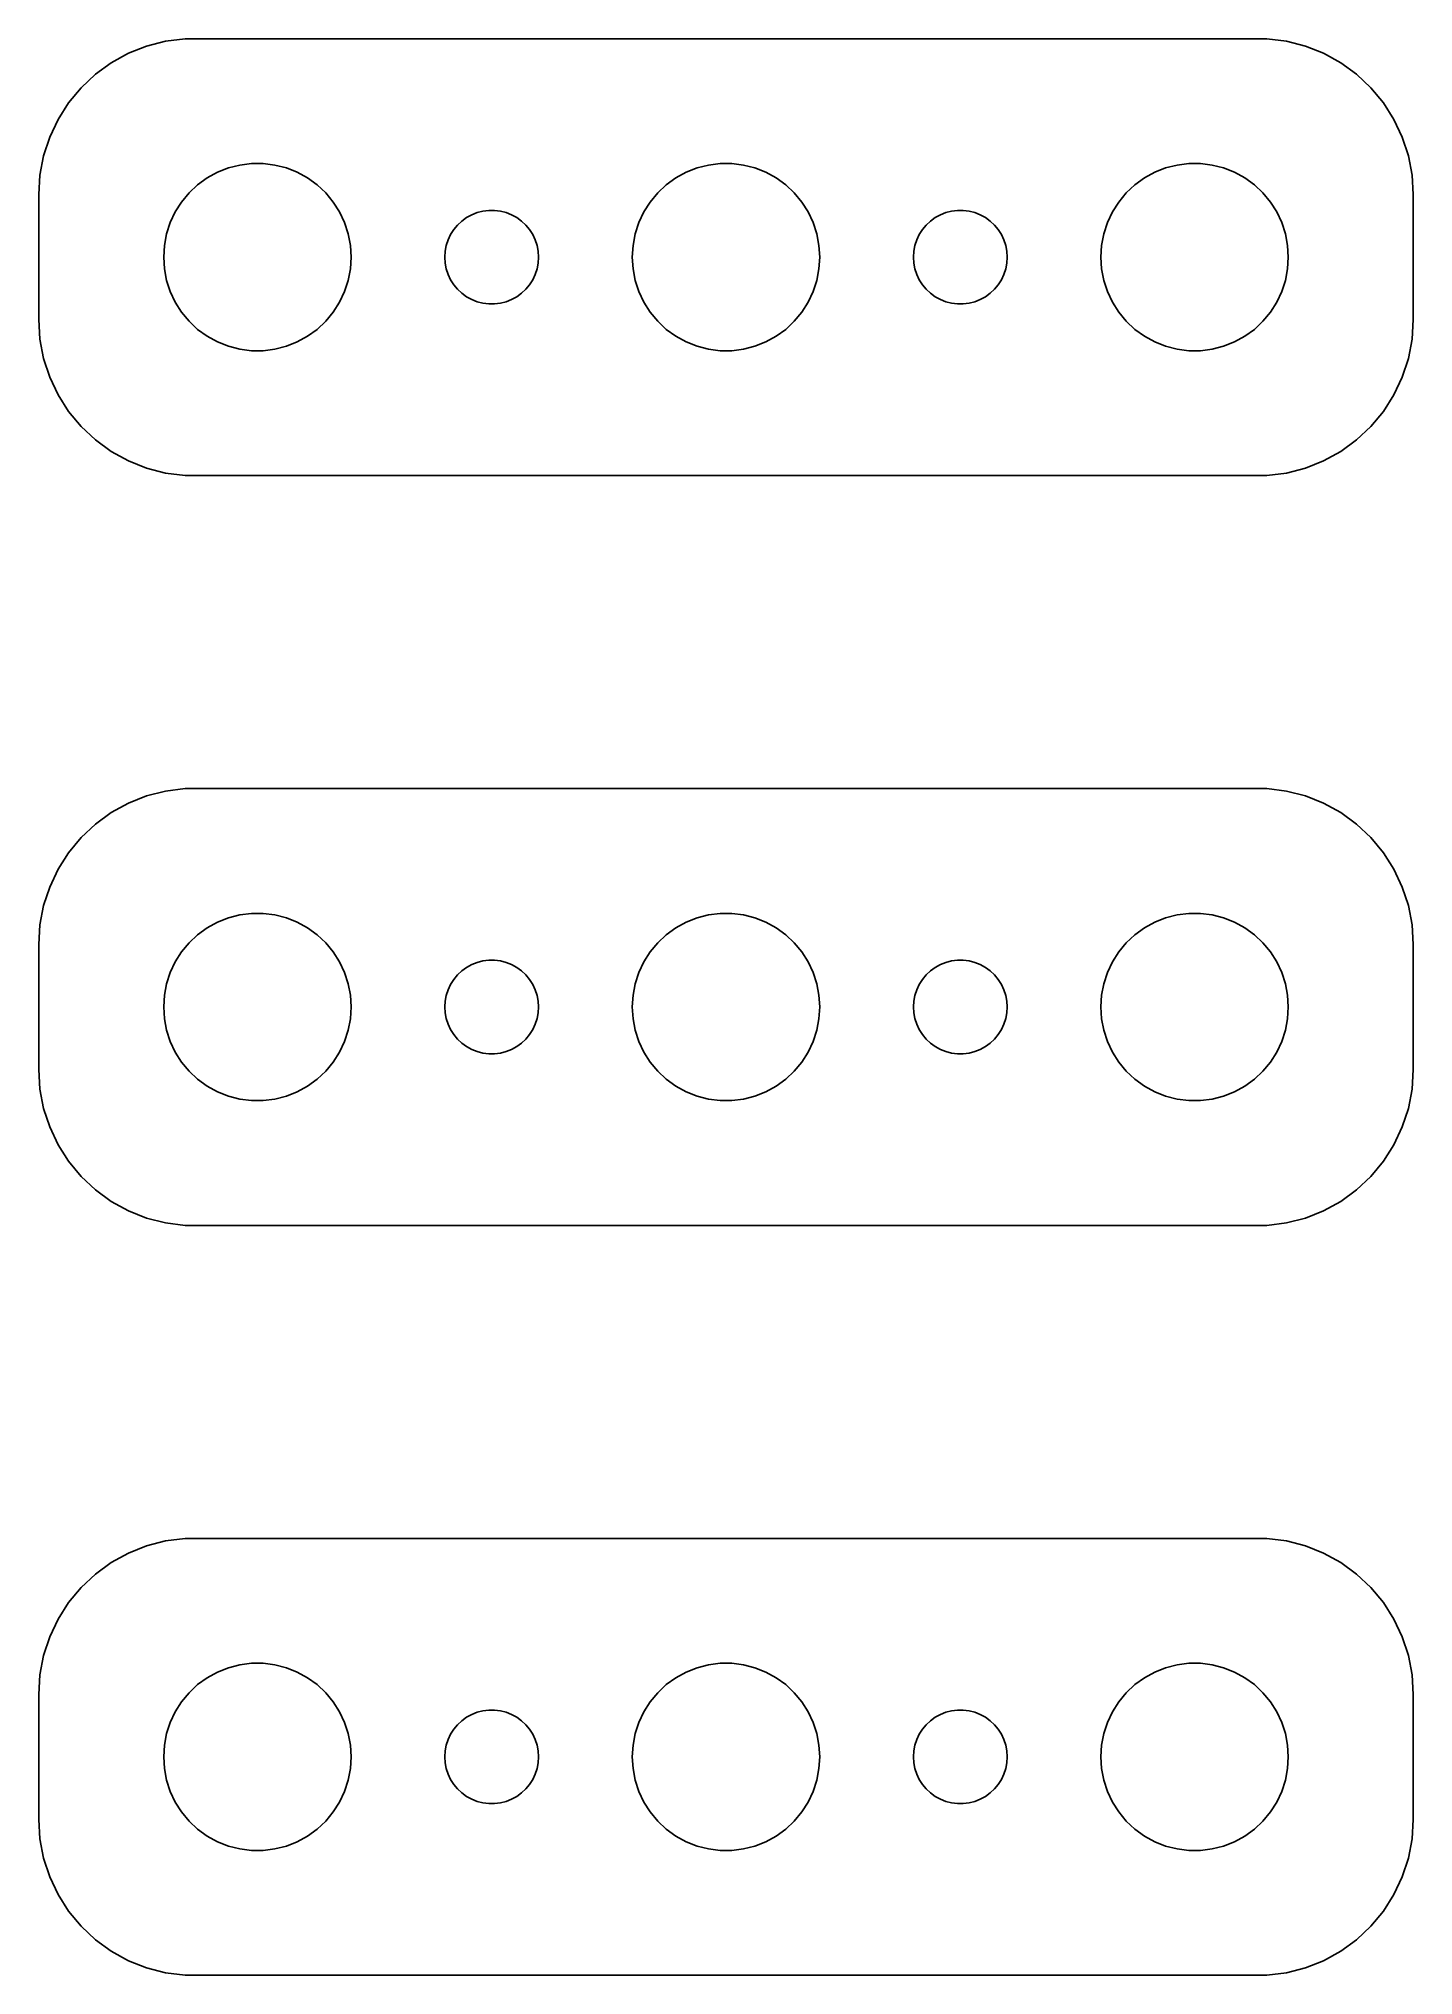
# Model space of a CAD drawing. Header units: metres. Extents: x -22 to 22, y 41 to 103.
import ezdxf

# ---------------------------------------------------------------- set-up
doc = ezdxf.new("R2010")
doc.units = ezdxf.units.M

msp = doc.modelspace()

# ---------------------------------------------------------------- linework, layer by layer
for p, q in [((-17.9369, 102.911), (-18.5451, 102.755)), ((-17.3139, 102.99), (-17.9369, 102.911)), ((17.3139, 102.99), (-17.3139, 102.99)), ((17.9369, 102.911), (17.3139, 102.99)), ((18.5451, 102.755), (17.9369, 102.911)), ((-19.1289, 102.524), (-19.6791, 102.222)), ((-18.5451, 102.755), (-19.1289, 102.524)), ((19.1289, 102.524), (18.5451, 102.755)), ((19.6791, 102.222), (19.1289, 102.524)), ((-20.1871, 101.853), (-20.6448, 101.423)), ((-19.6791, 102.222), (-20.1871, 101.853)), ((20.1871, 101.853), (19.6791, 102.222)), ((20.6448, 101.423), (20.1871, 101.853)), ((-20.6448, 101.423), (-21.0451, 100.939)), ((21.0451, 100.939), (20.6448, 101.423)), ((-21.3815, 100.409), (-21.6489, 99.8406)), ((-21.0451, 100.939), (-21.3815, 100.409)), ((21.3815, 100.409), (21.0451, 100.939)), ((21.6489, 99.8406), (21.3815, 100.409)), ((-21.6489, 99.8406), (-21.8429, 99.2434)), ((21.8429, 99.2434), (21.6489, 99.8406)), ((-21.8429, 99.2434), (-21.9606, 98.6267)), ((21.9606, 98.6267), (21.8429, 99.2434)), ((-21.9606, 98.6267), (-22, 98)), ((-16.6075, 98.533), (-16.2773, 98.7145)), ((-16.2773, 98.7145), (-15.927, 98.8532)), ((-15.927, 98.8532), (-15.5621, 98.9469)), ((-15.5621, 98.9469), (-15.1884, 98.9941)), ((-15.1884, 98.9941), (-14.8116, 98.9941)), ((-14.8116, 98.9941), (-14.4379, 98.9469)), ((-14.4379, 98.9469), (-14.0729, 98.8532)), ((-14.0729, 98.8532), (-13.7227, 98.7145)), ((-13.7227, 98.7145), (-13.3925, 98.533)), ((-1.60747, 98.533), (-1.27733, 98.7145)), ((-1.27733, 98.7145), (-0.92705, 98.8532)), ((-0.92705, 98.8532), (-0.56213, 98.9469)), ((-0.56213, 98.9469), (-0.18837, 98.9941)), ((-0.18837, 98.9941), (0.18837, 98.9941)), ((0.18837, 98.9941), (0.56213, 98.9469)), ((0.56213, 98.9469), (0.92705, 98.8532)), ((0.92705, 98.8532), (1.27733, 98.7145)), ((1.27733, 98.7145), (1.60747, 98.533)), ((13.3925, 98.533), (13.7227, 98.7145)), ((13.7227, 98.7145), (14.0729, 98.8532)), ((14.0729, 98.8532), (14.4379, 98.9469)), ((14.4379, 98.9469), (14.8116, 98.9941)), ((14.8116, 98.9941), (15.1884, 98.9941)), ((15.1884, 98.9941), (15.5621, 98.9469)), ((15.5621, 98.9469), (15.927, 98.8532)), ((15.927, 98.8532), (16.2773, 98.7145)), ((16.2773, 98.7145), (16.6075, 98.533)), ((22, 98), (21.9606, 98.6267)), ((-22, 98), (-22, 94)), ((-17.427, 97.7634), (-17.1869, 98.0536)), ((-17.1869, 98.0536), (-16.9123, 98.3115)), ((-16.9123, 98.3115), (-16.6075, 98.533)), ((-13.3925, 98.533), (-13.0877, 98.3115)), ((-13.0877, 98.3115), (-12.8131, 98.0536)), ((-12.8131, 98.0536), (-12.5729, 97.7634)), ((-2.42705, 97.7634), (-2.1869, 98.0536)), ((-2.1869, 98.0536), (-1.91226, 98.3115)), ((-1.91226, 98.3115), (-1.60747, 98.533)), ((1.60747, 98.533), (1.91226, 98.3115)), ((1.91226, 98.3115), (2.1869, 98.0536)), ((2.1869, 98.0536), (2.42705, 97.7634)), ((12.5729, 97.7634), (12.8131, 98.0536)), ((12.8131, 98.0536), (13.0877, 98.3115)), ((13.0877, 98.3115), (13.3925, 98.533)), ((16.6075, 98.533), (16.9123, 98.3115)), ((16.9123, 98.3115), (17.1869, 98.0536)), ((17.1869, 98.0536), (17.427, 97.7634)), ((22, 94), (22, 98)), ((-17.7893, 97.1044), (-17.6289, 97.4453)), ((-17.6289, 97.4453), (-17.427, 97.7634)), ((-12.5729, 97.7634), (-12.3711, 97.4453)), ((-12.3711, 97.4453), (-12.2107, 97.1044)), ((-8.30373, 97.2665), (-8.13866, 97.3572)), ((-8.13866, 97.3572), (-7.96352, 97.4266)), ((-7.96352, 97.4266), (-7.78107, 97.4734)), ((-7.78107, 97.4734), (-7.59418, 97.497)), ((-7.59418, 97.497), (-7.40581, 97.497)), ((-7.40581, 97.497), (-7.21892, 97.4734)), ((-7.21892, 97.4734), (-7.03647, 97.4266)), ((-7.03647, 97.4266), (-6.86133, 97.3572)), ((-6.86133, 97.3572), (-6.69626, 97.2665)), ((-2.78932, 97.1044), (-2.62891, 97.4453)), ((-2.62891, 97.4453), (-2.42705, 97.7634)), ((2.42705, 97.7634), (2.62891, 97.4453)), ((2.62891, 97.4453), (2.78932, 97.1044)), ((6.69626, 97.2665), (6.86133, 97.3572)), ((6.86133, 97.3572), (7.03647, 97.4266)), ((7.03647, 97.4266), (7.21892, 97.4734)), ((7.21892, 97.4734), (7.40581, 97.497)), ((7.40581, 97.497), (7.59418, 97.497)), ((7.59418, 97.497), (7.78107, 97.4734)), ((7.78107, 97.4734), (7.96352, 97.4266)), ((7.96352, 97.4266), (8.13866, 97.3572)), ((8.13866, 97.3572), (8.30373, 97.2665)), ((12.2107, 97.1044), (12.3711, 97.4453)), ((12.3711, 97.4453), (12.5729, 97.7634)), ((17.427, 97.7634), (17.6289, 97.4453)), ((17.6289, 97.4453), (17.7893, 97.1044)), ((-17.9763, 96.376), (-17.9057, 96.7461)), ((-17.9057, 96.7461), (-17.7893, 97.1044)), ((-12.2107, 97.1044), (-12.0942, 96.7461)), ((-12.0942, 96.7461), (-12.0237, 96.376)), ((-8.89465, 96.5522), (-8.81445, 96.7226)), ((-8.81445, 96.7226), (-8.71352, 96.8817)), ((-8.71352, 96.8817), (-8.59344, 97.0268)), ((-8.59344, 97.0268), (-8.45613, 97.1558)), ((-8.45613, 97.1558), (-8.30373, 97.2665)), ((-6.69626, 97.2665), (-6.54385, 97.1558)), ((-6.54385, 97.1558), (-6.40654, 97.0268)), ((-6.40654, 97.0268), (-6.28647, 96.8817)), ((-6.28647, 96.8817), (-6.18553, 96.7226)), ((-6.18553, 96.7226), (-6.10533, 96.5522)), ((-2.97633, 96.376), (-2.90575, 96.7461)), ((-2.90575, 96.7461), (-2.78932, 97.1044)), ((2.78932, 97.1044), (2.90575, 96.7461)), ((2.90575, 96.7461), (2.97633, 96.376)), ((6.10533, 96.5522), (6.18553, 96.7226)), ((6.18553, 96.7226), (6.28647, 96.8817)), ((6.28647, 96.8817), (6.40654, 97.0268)), ((6.40654, 97.0268), (6.54385, 97.1558)), ((6.54385, 97.1558), (6.69626, 97.2665)), ((8.30373, 97.2665), (8.45613, 97.1558)), ((8.45613, 97.1558), (8.59344, 97.0268)), ((8.59344, 97.0268), (8.71352, 96.8817)), ((8.71352, 96.8817), (8.81445, 96.7226)), ((8.81445, 96.7226), (8.89465, 96.5522)), ((12.0237, 96.376), (12.0942, 96.7461)), ((12.0942, 96.7461), (12.2107, 97.1044)), ((17.7893, 97.1044), (17.9057, 96.7461)), ((17.9057, 96.7461), (17.9763, 96.376)), ((-18, 96), (-17.9763, 96.376)), ((-12.0237, 96.376), (-12, 96)), ((-9, 96), (-8.98816, 96.188)), ((-8.98816, 96.188), (-8.95287, 96.373)), ((-8.95287, 96.373), (-8.89465, 96.5522)), ((-6.10533, 96.5522), (-6.04712, 96.373)), ((-6.04712, 96.373), (-6.01183, 96.188)), ((-6.01183, 96.188), (-6, 96)), ((-3, 96), (-2.97633, 96.376)), ((2.97633, 96.376), (3, 96)), ((6, 96), (6.01183, 96.188)), ((6.01183, 96.188), (6.04712, 96.373)), ((6.04712, 96.373), (6.10533, 96.5522)), ((8.89465, 96.5522), (8.95287, 96.373)), ((8.95287, 96.373), (8.98816, 96.188)), ((8.98816, 96.188), (9, 96)), ((12, 96), (12.0237, 96.376)), ((17.9763, 96.376), (18, 96)), ((-17.9763, 95.624), (-18, 96)), ((-17.9057, 95.2539), (-17.9763, 95.624)), ((-12.0237, 95.624), (-12.0942, 95.2539)), ((-12, 96), (-12.0237, 95.624)), ((-8.98816, 95.812), (-9, 96)), ((-8.95287, 95.627), (-8.98816, 95.812)), ((-8.89465, 95.4478), (-8.95287, 95.627)), ((-6.04712, 95.627), (-6.10533, 95.4478)), ((-6.01183, 95.812), (-6.04712, 95.627)), ((-6, 96), (-6.01183, 95.812)), ((-2.97633, 95.624), (-3, 96)), ((-2.90575, 95.2539), (-2.97633, 95.624)), ((2.97633, 95.624), (2.90575, 95.2539)), ((3, 96), (2.97633, 95.624)), ((6.01183, 95.812), (6, 96)), ((6.04712, 95.627), (6.01183, 95.812)), ((6.10533, 95.4478), (6.04712, 95.627)), ((8.95287, 95.627), (8.89465, 95.4478)), ((8.98816, 95.812), (8.95287, 95.627)), ((9, 96), (8.98816, 95.812)), ((12.0237, 95.624), (12, 96)), ((12.0942, 95.2539), (12.0237, 95.624)), ((17.9763, 95.624), (17.9057, 95.2539)), ((18, 96), (17.9763, 95.624)), ((-17.7893, 94.8956), (-17.9057, 95.2539)), ((-17.6289, 94.5547), (-17.7893, 94.8956)), ((-12.2107, 94.8956), (-12.3711, 94.5547)), ((-12.0942, 95.2539), (-12.2107, 94.8956)), ((-8.81445, 95.2774), (-8.89465, 95.4478)), ((-8.71352, 95.1183), (-8.81445, 95.2774)), ((-8.59344, 94.9732), (-8.71352, 95.1183)), ((-8.45613, 94.8442), (-8.59344, 94.9732)), ((-8.30373, 94.7335), (-8.45613, 94.8442)), ((-6.54385, 94.8442), (-6.69626, 94.7335)), ((-6.40654, 94.9732), (-6.54385, 94.8442)), ((-6.28647, 95.1183), (-6.40654, 94.9732)), ((-6.18553, 95.2774), (-6.28647, 95.1183)), ((-6.10533, 95.4478), (-6.18553, 95.2774)), ((-2.78932, 94.8956), (-2.90575, 95.2539)), ((-2.62891, 94.5547), (-2.78932, 94.8956)), ((2.78932, 94.8956), (2.62891, 94.5547)), ((2.90575, 95.2539), (2.78932, 94.8956)), ((6.18553, 95.2774), (6.10533, 95.4478)), ((6.28647, 95.1183), (6.18553, 95.2774)), ((6.40654, 94.9732), (6.28647, 95.1183)), ((6.54385, 94.8442), (6.40654, 94.9732)), ((6.69626, 94.7335), (6.54385, 94.8442)), ((8.45613, 94.8442), (8.30373, 94.7335)), ((8.59344, 94.9732), (8.45613, 94.8442)), ((8.71352, 95.1183), (8.59344, 94.9732)), ((8.81445, 95.2774), (8.71352, 95.1183)), ((8.89465, 95.4478), (8.81445, 95.2774)), ((12.2107, 94.8956), (12.0942, 95.2539)), ((12.3711, 94.5547), (12.2107, 94.8956)), ((17.7893, 94.8956), (17.6289, 94.5547)), ((17.9057, 95.2539), (17.7893, 94.8956)), ((-17.427, 94.2366), (-17.6289, 94.5547)), ((-17.1869, 93.9464), (-17.427, 94.2366)), ((-12.5729, 94.2366), (-12.8131, 93.9464)), ((-12.3711, 94.5547), (-12.5729, 94.2366)), ((-8.13866, 94.6428), (-8.30373, 94.7335)), ((-7.96352, 94.5734), (-8.13866, 94.6428)), ((-7.78107, 94.5266), (-7.96352, 94.5734)), ((-7.59418, 94.503), (-7.78107, 94.5266)), ((-7.40581, 94.503), (-7.59418, 94.503)), ((-7.21892, 94.5266), (-7.40581, 94.503)), ((-7.03647, 94.5734), (-7.21892, 94.5266)), ((-6.86133, 94.6428), (-7.03647, 94.5734)), ((-6.69626, 94.7335), (-6.86133, 94.6428)), ((-2.42705, 94.2366), (-2.62891, 94.5547)), ((-2.1869, 93.9464), (-2.42705, 94.2366)), ((2.42705, 94.2366), (2.1869, 93.9464)), ((2.62891, 94.5547), (2.42705, 94.2366)), ((6.86133, 94.6428), (6.69626, 94.7335)), ((7.03647, 94.5734), (6.86133, 94.6428)), ((7.21892, 94.5266), (7.03647, 94.5734)), ((7.40581, 94.503), (7.21892, 94.5266)), ((7.59418, 94.503), (7.40581, 94.503)), ((7.78107, 94.5266), (7.59418, 94.503)), ((7.96352, 94.5734), (7.78107, 94.5266)), ((8.13866, 94.6428), (7.96352, 94.5734)), ((8.30373, 94.7335), (8.13866, 94.6428)), ((12.5729, 94.2366), (12.3711, 94.5547)), ((12.8131, 93.9464), (12.5729, 94.2366)), ((17.427, 94.2366), (17.1869, 93.9464)), ((17.6289, 94.5547), (17.427, 94.2366)), ((-22, 94), (-21.9606, 93.3733)), ((-16.9123, 93.6885), (-17.1869, 93.9464)), ((-16.6075, 93.467), (-16.9123, 93.6885)), ((-13.0877, 93.6885), (-13.3925, 93.467)), ((-12.8131, 93.9464), (-13.0877, 93.6885)), ((-1.91226, 93.6885), (-2.1869, 93.9464)), ((-1.60747, 93.467), (-1.91226, 93.6885)), ((1.91226, 93.6885), (1.60747, 93.467)), ((2.1869, 93.9464), (1.91226, 93.6885)), ((13.0877, 93.6885), (12.8131, 93.9464)), ((13.3925, 93.467), (13.0877, 93.6885)), ((16.9123, 93.6885), (16.6075, 93.467)), ((17.1869, 93.9464), (16.9123, 93.6885)), ((21.9606, 93.3733), (22, 94)), ((-21.9606, 93.3733), (-21.8429, 92.7566)), ((-16.2773, 93.2855), (-16.6075, 93.467)), ((-15.927, 93.1468), (-16.2773, 93.2855)), ((-15.5621, 93.0531), (-15.927, 93.1468)), ((-15.1884, 93.0059), (-15.5621, 93.0531)), ((-14.8116, 93.0059), (-15.1884, 93.0059)), ((-14.4379, 93.0531), (-14.8116, 93.0059)), ((-14.0729, 93.1468), (-14.4379, 93.0531)), ((-13.7227, 93.2855), (-14.0729, 93.1468)), ((-13.3925, 93.467), (-13.7227, 93.2855)), ((-1.27733, 93.2855), (-1.60747, 93.467)), ((-0.92705, 93.1468), (-1.27733, 93.2855)), ((-0.56213, 93.0531), (-0.92705, 93.1468)), ((-0.18837, 93.0059), (-0.56213, 93.0531)), ((0.18837, 93.0059), (-0.18837, 93.0059)), ((0.56213, 93.0531), (0.18837, 93.0059)), ((0.92705, 93.1468), (0.56213, 93.0531)), ((1.27733, 93.2855), (0.92705, 93.1468)), ((1.60747, 93.467), (1.27733, 93.2855)), ((13.7227, 93.2855), (13.3925, 93.467)), ((14.0729, 93.1468), (13.7227, 93.2855)), ((14.4379, 93.0531), (14.0729, 93.1468)), ((14.8116, 93.0059), (14.4379, 93.0531)), ((15.1884, 93.0059), (14.8116, 93.0059)), ((15.5621, 93.0531), (15.1884, 93.0059)), ((15.927, 93.1468), (15.5621, 93.0531)), ((16.2773, 93.2855), (15.927, 93.1468)), ((16.6075, 93.467), (16.2773, 93.2855)), ((21.8429, 92.7566), (21.9606, 93.3733)), ((-21.8429, 92.7566), (-21.6489, 92.1594)), ((21.6489, 92.1594), (21.8429, 92.7566)), ((-21.6489, 92.1594), (-21.3815, 91.5912)), ((21.3815, 91.5912), (21.6489, 92.1594)), ((-21.3815, 91.5912), (-21.0451, 91.0611)), ((21.0451, 91.0611), (21.3815, 91.5912)), ((-21.0451, 91.0611), (-20.6448, 90.5773)), ((-20.6448, 90.5773), (-20.1871, 90.1474)), ((20.1871, 90.1474), (20.6448, 90.5773)), ((20.6448, 90.5773), (21.0451, 91.0611)), ((-20.1871, 90.1474), (-19.6791, 89.7784)), ((19.6791, 89.7784), (20.1871, 90.1474)), ((-19.6791, 89.7784), (-19.1289, 89.4759)), ((-19.1289, 89.4759), (-18.5451, 89.2447)), ((18.5451, 89.2447), (19.1289, 89.4759)), ((19.1289, 89.4759), (19.6791, 89.7784)), ((-18.5451, 89.2447), (-17.9369, 89.0886)), ((-17.9369, 89.0886), (-17.3139, 89.0099)), ((-17.3139, 89.0099), (17.3139, 89.0099)), ((17.3139, 89.0099), (17.9369, 89.0886)), ((17.9369, 89.0886), (18.5451, 89.2447)), ((-18.5451, 78.7553), (-19.1289, 78.5241)), ((-17.9369, 78.9114), (-18.5451, 78.7553)), ((-17.3139, 78.9901), (-17.9369, 78.9114)), ((17.3139, 78.9901), (-17.3139, 78.9901)), ((17.9369, 78.9114), (17.3139, 78.9901)), ((18.5451, 78.7553), (17.9369, 78.9114)), ((19.1289, 78.5241), (18.5451, 78.7553)), ((-19.6791, 78.2216), (-20.1871, 77.8526)), ((-19.1289, 78.5241), (-19.6791, 78.2216)), ((19.6791, 78.2216), (19.1289, 78.5241)), ((20.1871, 77.8526), (19.6791, 78.2216)), ((-20.1871, 77.8526), (-20.6448, 77.4227)), ((20.6448, 77.4227), (20.1871, 77.8526)), ((-21.0451, 76.9389), (-21.3815, 76.4088)), ((-20.6448, 77.4227), (-21.0451, 76.9389)), ((21.0451, 76.9389), (20.6448, 77.4227)), ((21.3815, 76.4088), (21.0451, 76.9389)), ((-21.3815, 76.4088), (-21.6489, 75.8406)), ((21.6489, 75.8406), (21.3815, 76.4088)), ((-21.6489, 75.8406), (-21.8429, 75.2434)), ((21.8429, 75.2434), (21.6489, 75.8406)), ((-21.8429, 75.2434), (-21.9606, 74.6267)), ((21.9606, 74.6267), (21.8429, 75.2434)), ((-21.9606, 74.6267), (-22, 74)), ((-16.9123, 74.3115), (-16.6075, 74.533)), ((-16.6075, 74.533), (-16.2773, 74.7145)), ((-16.2773, 74.7145), (-15.927, 74.8532)), ((-15.927, 74.8532), (-15.5621, 74.9469)), ((-15.5621, 74.9469), (-15.1884, 74.9941)), ((-15.1884, 74.9941), (-14.8116, 74.9941)), ((-14.8116, 74.9941), (-14.4379, 74.9469)), ((-14.4379, 74.9469), (-14.0729, 74.8532)), ((-14.0729, 74.8532), (-13.7227, 74.7145)), ((-13.7227, 74.7145), (-13.3925, 74.533)), ((-13.3925, 74.533), (-13.0877, 74.3115)), ((-1.91226, 74.3115), (-1.60747, 74.533)), ((-1.60747, 74.533), (-1.27733, 74.7145)), ((-1.27733, 74.7145), (-0.92705, 74.8532)), ((-0.92705, 74.8532), (-0.56213, 74.9469)), ((-0.56213, 74.9469), (-0.18837, 74.9941)), ((-0.18837, 74.9941), (0.18837, 74.9941)), ((0.18837, 74.9941), (0.56213, 74.9469)), ((0.56213, 74.9469), (0.92705, 74.8532)), ((0.92705, 74.8532), (1.27733, 74.7145)), ((1.27733, 74.7145), (1.60747, 74.533)), ((1.60747, 74.533), (1.91226, 74.3115)), ((13.0877, 74.3115), (13.3925, 74.533)), ((13.3925, 74.533), (13.7227, 74.7145)), ((13.7227, 74.7145), (14.0729, 74.8532)), ((14.0729, 74.8532), (14.4379, 74.9469)), ((14.4379, 74.9469), (14.8116, 74.9941)), ((14.8116, 74.9941), (15.1884, 74.9941)), ((15.1884, 74.9941), (15.5621, 74.9469)), ((15.5621, 74.9469), (15.927, 74.8532)), ((15.927, 74.8532), (16.2773, 74.7145)), ((16.2773, 74.7145), (16.6075, 74.533)), ((16.6075, 74.533), (16.9123, 74.3115)), ((22, 74), (21.9606, 74.6267)), ((-22, 74), (-22, 70)), ((-17.6289, 73.4453), (-17.427, 73.7634)), ((-17.427, 73.7634), (-17.1869, 74.0536)), ((-17.1869, 74.0536), (-16.9123, 74.3115)), ((-13.0877, 74.3115), (-12.8131, 74.0536)), ((-12.8131, 74.0536), (-12.5729, 73.7634)), ((-12.5729, 73.7634), (-12.3711, 73.4453)), ((-2.62891, 73.4453), (-2.42705, 73.7634)), ((-2.42705, 73.7634), (-2.1869, 74.0536)), ((-2.1869, 74.0536), (-1.91226, 74.3115)), ((1.91226, 74.3115), (2.1869, 74.0536)), ((2.1869, 74.0536), (2.42705, 73.7634)), ((2.42705, 73.7634), (2.62891, 73.4453)), ((12.3711, 73.4453), (12.5729, 73.7634)), ((12.5729, 73.7634), (12.8131, 74.0536)), ((12.8131, 74.0536), (13.0877, 74.3115)), ((16.9123, 74.3115), (17.1869, 74.0536)), ((17.1869, 74.0536), (17.427, 73.7634)), ((17.427, 73.7634), (17.6289, 73.4453)), ((22, 70), (22, 74)), ((-17.7893, 73.1044), (-17.6289, 73.4453)), ((-12.3711, 73.4453), (-12.2107, 73.1044)), ((-8.59344, 73.0268), (-8.45613, 73.1558)), ((-8.45613, 73.1558), (-8.30373, 73.2665)), ((-8.30373, 73.2665), (-8.13866, 73.3572)), ((-8.13866, 73.3572), (-7.96352, 73.4266)), ((-7.96352, 73.4266), (-7.78107, 73.4734)), ((-7.78107, 73.4734), (-7.59418, 73.497)), ((-7.59418, 73.497), (-7.40581, 73.497)), ((-7.40581, 73.497), (-7.21892, 73.4734)), ((-7.21892, 73.4734), (-7.03647, 73.4266)), ((-7.03647, 73.4266), (-6.86133, 73.3572)), ((-6.86133, 73.3572), (-6.69626, 73.2665)), ((-6.69626, 73.2665), (-6.54385, 73.1558)), ((-6.54385, 73.1558), (-6.40654, 73.0268)), ((-2.78932, 73.1044), (-2.62891, 73.4453)), ((2.62891, 73.4453), (2.78932, 73.1044)), ((6.40654, 73.0268), (6.54385, 73.1558)), ((6.54385, 73.1558), (6.69626, 73.2665)), ((6.69626, 73.2665), (6.86133, 73.3572)), ((6.86133, 73.3572), (7.03647, 73.4266)), ((7.03647, 73.4266), (7.21892, 73.4734)), ((7.21892, 73.4734), (7.40581, 73.497)), ((7.40581, 73.497), (7.59418, 73.497)), ((7.59418, 73.497), (7.78107, 73.4734)), ((7.78107, 73.4734), (7.96352, 73.4266)), ((7.96352, 73.4266), (8.13866, 73.3572)), ((8.13866, 73.3572), (8.30373, 73.2665)), ((8.30373, 73.2665), (8.45613, 73.1558)), ((8.45613, 73.1558), (8.59344, 73.0268)), ((12.2107, 73.1044), (12.3711, 73.4453)), ((17.6289, 73.4453), (17.7893, 73.1044)), ((-17.9763, 72.376), (-17.9057, 72.7461)), ((-17.9057, 72.7461), (-17.7893, 73.1044)), ((-12.2107, 73.1044), (-12.0942, 72.7461)), ((-12.0942, 72.7461), (-12.0237, 72.376)), ((-8.95287, 72.373), (-8.89465, 72.5522)), ((-8.89465, 72.5522), (-8.81445, 72.7226)), ((-8.81445, 72.7226), (-8.71352, 72.8817)), ((-8.71352, 72.8817), (-8.59344, 73.0268)), ((-6.40654, 73.0268), (-6.28647, 72.8817)), ((-6.28647, 72.8817), (-6.18553, 72.7226)), ((-6.18553, 72.7226), (-6.10533, 72.5522)), ((-6.10533, 72.5522), (-6.04712, 72.373)), ((-2.97633, 72.376), (-2.90575, 72.7461)), ((-2.90575, 72.7461), (-2.78932, 73.1044)), ((2.78932, 73.1044), (2.90575, 72.7461)), ((2.90575, 72.7461), (2.97633, 72.376)), ((6.04712, 72.373), (6.10533, 72.5522)), ((6.10533, 72.5522), (6.18553, 72.7226)), ((6.18553, 72.7226), (6.28647, 72.8817)), ((6.28647, 72.8817), (6.40654, 73.0268)), ((8.59344, 73.0268), (8.71352, 72.8817)), ((8.71352, 72.8817), (8.81445, 72.7226)), ((8.81445, 72.7226), (8.89465, 72.5522)), ((8.89465, 72.5522), (8.95287, 72.373)), ((12.0237, 72.376), (12.0942, 72.7461)), ((12.0942, 72.7461), (12.2107, 73.1044)), ((17.7893, 73.1044), (17.9057, 72.7461)), ((17.9057, 72.7461), (17.9763, 72.376)), ((-18, 72), (-17.9763, 72.376)), ((-17.9763, 71.624), (-18, 72)), ((-12.0237, 72.376), (-12, 72)), ((-12, 72), (-12.0237, 71.624)), ((-9, 72), (-8.98816, 72.188)), ((-8.98816, 71.812), (-9, 72)), ((-8.98816, 72.188), (-8.95287, 72.373)), ((-6.04712, 72.373), (-6.01183, 72.188)), ((-6.01183, 72.188), (-6, 72)), ((-6, 72), (-6.01183, 71.812)), ((-3, 72), (-2.97633, 72.376)), ((-2.97633, 71.624), (-3, 72)), ((2.97633, 72.376), (3, 72)), ((3, 72), (2.97633, 71.624)), ((6, 72), (6.01183, 72.188)), ((6.01183, 71.812), (6, 72)), ((6.01183, 72.188), (6.04712, 72.373)), ((8.95287, 72.373), (8.98816, 72.188)), ((8.98816, 72.188), (9, 72)), ((9, 72), (8.98816, 71.812)), ((12, 72), (12.0237, 72.376)), ((12.0237, 71.624), (12, 72)), ((17.9763, 72.376), (18, 72)), ((18, 72), (17.9763, 71.624)), ((-17.9057, 71.2539), (-17.9763, 71.624)), ((-12.0237, 71.624), (-12.0942, 71.2539)), ((-8.95287, 71.627), (-8.98816, 71.812)), ((-8.89465, 71.4478), (-8.95287, 71.627)), ((-8.81445, 71.2774), (-8.89465, 71.4478)), ((-8.71352, 71.1183), (-8.81445, 71.2774)), ((-6.18553, 71.2774), (-6.28647, 71.1183)), ((-6.10533, 71.4478), (-6.18553, 71.2774)), ((-6.04712, 71.627), (-6.10533, 71.4478)), ((-6.01183, 71.812), (-6.04712, 71.627)), ((-2.90575, 71.2539), (-2.97633, 71.624)), ((2.97633, 71.624), (2.90575, 71.2539)), ((6.04712, 71.627), (6.01183, 71.812)), ((6.10533, 71.4478), (6.04712, 71.627)), ((6.18553, 71.2774), (6.10533, 71.4478)), ((6.28647, 71.1183), (6.18553, 71.2774)), ((8.81445, 71.2774), (8.71352, 71.1183)), ((8.89465, 71.4478), (8.81445, 71.2774)), ((8.95287, 71.627), (8.89465, 71.4478)), ((8.98816, 71.812), (8.95287, 71.627)), ((12.0942, 71.2539), (12.0237, 71.624)), ((17.9763, 71.624), (17.9057, 71.2539)), ((-17.7893, 70.8956), (-17.9057, 71.2539)), ((-17.6289, 70.5547), (-17.7893, 70.8956)), ((-12.2107, 70.8956), (-12.3711, 70.5547)), ((-12.0942, 71.2539), (-12.2107, 70.8956)), ((-8.59344, 70.9732), (-8.71352, 71.1183)), ((-8.45613, 70.8442), (-8.59344, 70.9732)), ((-8.30373, 70.7335), (-8.45613, 70.8442)), ((-8.13866, 70.6428), (-8.30373, 70.7335)), ((-6.69626, 70.7335), (-6.86133, 70.6428)), ((-6.54385, 70.8442), (-6.69626, 70.7335)), ((-6.40654, 70.9732), (-6.54385, 70.8442)), ((-6.28647, 71.1183), (-6.40654, 70.9732)), ((-2.78932, 70.8956), (-2.90575, 71.2539)), ((-2.62891, 70.5547), (-2.78932, 70.8956)), ((2.78932, 70.8956), (2.62891, 70.5547)), ((2.90575, 71.2539), (2.78932, 70.8956)), ((6.40654, 70.9732), (6.28647, 71.1183)), ((6.54385, 70.8442), (6.40654, 70.9732)), ((6.69626, 70.7335), (6.54385, 70.8442)), ((6.86133, 70.6428), (6.69626, 70.7335)), ((8.30373, 70.7335), (8.13866, 70.6428)), ((8.45613, 70.8442), (8.30373, 70.7335)), ((8.59344, 70.9732), (8.45613, 70.8442)), ((8.71352, 71.1183), (8.59344, 70.9732)), ((12.2107, 70.8956), (12.0942, 71.2539)), ((12.3711, 70.5547), (12.2107, 70.8956)), ((17.7893, 70.8956), (17.6289, 70.5547)), ((17.9057, 71.2539), (17.7893, 70.8956)), ((-17.427, 70.2366), (-17.6289, 70.5547)), ((-17.1869, 69.9464), (-17.427, 70.2366)), ((-12.5729, 70.2366), (-12.8131, 69.9464)), ((-12.3711, 70.5547), (-12.5729, 70.2366)), ((-7.96352, 70.5734), (-8.13866, 70.6428)), ((-7.78107, 70.5266), (-7.96352, 70.5734)), ((-7.59418, 70.503), (-7.78107, 70.5266)), ((-7.40581, 70.503), (-7.59418, 70.503)), ((-7.21892, 70.5266), (-7.40581, 70.503)), ((-7.03647, 70.5734), (-7.21892, 70.5266)), ((-6.86133, 70.6428), (-7.03647, 70.5734)), ((-2.42705, 70.2366), (-2.62891, 70.5547)), ((-2.1869, 69.9464), (-2.42705, 70.2366)), ((2.42705, 70.2366), (2.1869, 69.9464)), ((2.62891, 70.5547), (2.42705, 70.2366)), ((7.03647, 70.5734), (6.86133, 70.6428)), ((7.21892, 70.5266), (7.03647, 70.5734)), ((7.40581, 70.503), (7.21892, 70.5266)), ((7.59418, 70.503), (7.40581, 70.503)), ((7.78107, 70.5266), (7.59418, 70.503)), ((7.96352, 70.5734), (7.78107, 70.5266)), ((8.13866, 70.6428), (7.96352, 70.5734)), ((12.5729, 70.2366), (12.3711, 70.5547)), ((12.8131, 69.9464), (12.5729, 70.2366)), ((17.427, 70.2366), (17.1869, 69.9464)), ((17.6289, 70.5547), (17.427, 70.2366)), ((-22, 70), (-21.9606, 69.3733)), ((-16.9123, 69.6885), (-17.1869, 69.9464)), ((-16.6075, 69.467), (-16.9123, 69.6885)), ((-16.2773, 69.2855), (-16.6075, 69.467)), ((-13.3925, 69.467), (-13.7227, 69.2855)), ((-13.0877, 69.6885), (-13.3925, 69.467)), ((-12.8131, 69.9464), (-13.0877, 69.6885)), ((-1.91226, 69.6885), (-2.1869, 69.9464)), ((-1.60747, 69.467), (-1.91226, 69.6885)), ((-1.27733, 69.2855), (-1.60747, 69.467)), ((1.60747, 69.467), (1.27733, 69.2855)), ((1.91226, 69.6885), (1.60747, 69.467)), ((2.1869, 69.9464), (1.91226, 69.6885)), ((13.0877, 69.6885), (12.8131, 69.9464)), ((13.3925, 69.467), (13.0877, 69.6885)), ((13.7227, 69.2855), (13.3925, 69.467)), ((16.6075, 69.467), (16.2773, 69.2855)), ((16.9123, 69.6885), (16.6075, 69.467)), ((17.1869, 69.9464), (16.9123, 69.6885)), ((21.9606, 69.3733), (22, 70)), ((-21.9606, 69.3733), (-21.8429, 68.7566)), ((-15.927, 69.1468), (-16.2773, 69.2855)), ((-15.5621, 69.0531), (-15.927, 69.1468)), ((-15.1884, 69.0059), (-15.5621, 69.0531)), ((-14.8116, 69.0059), (-15.1884, 69.0059)), ((-14.4379, 69.0531), (-14.8116, 69.0059)), ((-14.0729, 69.1468), (-14.4379, 69.0531)), ((-13.7227, 69.2855), (-14.0729, 69.1468)), ((-0.92705, 69.1468), (-1.27733, 69.2855)), ((-0.56213, 69.0531), (-0.92705, 69.1468)), ((-0.18837, 69.0059), (-0.56213, 69.0531)), ((0.18837, 69.0059), (-0.18837, 69.0059)), ((0.56213, 69.0531), (0.18837, 69.0059)), ((0.92705, 69.1468), (0.56213, 69.0531)), ((1.27733, 69.2855), (0.92705, 69.1468)), ((14.0729, 69.1468), (13.7227, 69.2855)), ((14.4379, 69.0531), (14.0729, 69.1468)), ((14.8116, 69.0059), (14.4379, 69.0531)), ((15.1884, 69.0059), (14.8116, 69.0059)), ((15.5621, 69.0531), (15.1884, 69.0059)), ((15.927, 69.1468), (15.5621, 69.0531)), ((16.2773, 69.2855), (15.927, 69.1468)), ((21.8429, 68.7566), (21.9606, 69.3733)), ((-21.8429, 68.7566), (-21.6489, 68.1594)), ((21.6489, 68.1594), (21.8429, 68.7566)), ((-21.6489, 68.1594), (-21.3815, 67.5912)), ((-21.3815, 67.5912), (-21.0451, 67.0611)), ((21.0451, 67.0611), (21.3815, 67.5912)), ((21.3815, 67.5912), (21.6489, 68.1594)), ((-21.0451, 67.0611), (-20.6448, 66.5773)), ((20.6448, 66.5773), (21.0451, 67.0611)), ((-20.6448, 66.5773), (-20.1871, 66.1474)), ((20.1871, 66.1474), (20.6448, 66.5773)), ((-20.1871, 66.1474), (-19.6791, 65.7784)), ((-19.6791, 65.7784), (-19.1289, 65.4759)), ((19.1289, 65.4759), (19.6791, 65.7784)), ((19.6791, 65.7784), (20.1871, 66.1474)), ((-19.1289, 65.4759), (-18.5451, 65.2447)), ((-18.5451, 65.2447), (-17.9369, 65.0886)), ((-17.9369, 65.0886), (-17.3139, 65.0099)), ((17.3139, 65.0099), (17.9369, 65.0886)), ((17.9369, 65.0886), (18.5451, 65.2447)), ((18.5451, 65.2447), (19.1289, 65.4759)), ((-17.3139, 65.0099), (17.3139, 65.0099)), ((-18.5451, 54.7553), (-19.1289, 54.5241)), ((-17.9369, 54.9114), (-18.5451, 54.7553)), ((-17.3139, 54.9901), (-17.9369, 54.9114)), ((17.3139, 54.9901), (-17.3139, 54.9901)), ((17.9369, 54.9114), (17.3139, 54.9901)), ((18.5451, 54.7553), (17.9369, 54.9114)), ((19.1289, 54.5241), (18.5451, 54.7553)), ((-19.6791, 54.2216), (-20.1871, 53.8526)), ((-19.1289, 54.5241), (-19.6791, 54.2216)), ((19.6791, 54.2216), (19.1289, 54.5241)), ((20.1871, 53.8526), (19.6791, 54.2216)), ((-20.6448, 53.4227), (-21.0451, 52.9389)), ((-20.1871, 53.8526), (-20.6448, 53.4227)), ((20.6448, 53.4227), (20.1871, 53.8526)), ((21.0451, 52.9389), (20.6448, 53.4227)), ((-21.0451, 52.9389), (-21.3815, 52.4088)), ((21.3815, 52.4088), (21.0451, 52.9389)), ((-21.3815, 52.4088), (-21.6489, 51.8406)), ((21.6489, 51.8406), (21.3815, 52.4088)), ((-21.6489, 51.8406), (-21.8429, 51.2434)), ((21.8429, 51.2434), (21.6489, 51.8406)), ((-21.8429, 51.2434), (-21.9606, 50.6267)), ((-16.2773, 50.7145), (-15.927, 50.8532)), ((-15.927, 50.8532), (-15.5621, 50.9469)), ((-15.5621, 50.9469), (-15.1884, 50.9941)), ((-15.1884, 50.9941), (-14.8116, 50.9941)), ((-14.8116, 50.9941), (-14.4379, 50.9469)), ((-14.4379, 50.9469), (-14.0729, 50.8532)), ((-14.0729, 50.8532), (-13.7227, 50.7145)), ((-1.27733, 50.7145), (-0.92705, 50.8532)), ((-0.92705, 50.8532), (-0.56213, 50.9469)), ((-0.56213, 50.9469), (-0.18837, 50.9941)), ((-0.18837, 50.9941), (0.18837, 50.9941)), ((0.18837, 50.9941), (0.56213, 50.9469)), ((0.56213, 50.9469), (0.92705, 50.8532)), ((0.92705, 50.8532), (1.27733, 50.7145)), ((13.7227, 50.7145), (14.0729, 50.8532)), ((14.0729, 50.8532), (14.4379, 50.9469)), ((14.4379, 50.9469), (14.8116, 50.9941)), ((14.8116, 50.9941), (15.1884, 50.9941)), ((15.1884, 50.9941), (15.5621, 50.9469)), ((15.5621, 50.9469), (15.927, 50.8532)), ((15.927, 50.8532), (16.2773, 50.7145)), ((21.9606, 50.6267), (21.8429, 51.2434)), ((-21.9606, 50.6267), (-22, 50)), ((-17.1869, 50.0536), (-16.9123, 50.3115)), ((-16.9123, 50.3115), (-16.6075, 50.533)), ((-16.6075, 50.533), (-16.2773, 50.7145)), ((-13.7227, 50.7145), (-13.3925, 50.533)), ((-13.3925, 50.533), (-13.0877, 50.3115)), ((-13.0877, 50.3115), (-12.8131, 50.0536)), ((-2.1869, 50.0536), (-1.91226, 50.3115)), ((-1.91226, 50.3115), (-1.60747, 50.533)), ((-1.60747, 50.533), (-1.27733, 50.7145)), ((1.27733, 50.7145), (1.60747, 50.533)), ((1.60747, 50.533), (1.91226, 50.3115)), ((1.91226, 50.3115), (2.1869, 50.0536)), ((12.8131, 50.0536), (13.0877, 50.3115)), ((13.0877, 50.3115), (13.3925, 50.533)), ((13.3925, 50.533), (13.7227, 50.7145)), ((16.2773, 50.7145), (16.6075, 50.533)), ((16.6075, 50.533), (16.9123, 50.3115)), ((16.9123, 50.3115), (17.1869, 50.0536)), ((22, 50), (21.9606, 50.6267)), ((-22, 50), (-22, 46)), ((-17.6289, 49.4453), (-17.427, 49.7634)), ((-17.427, 49.7634), (-17.1869, 50.0536)), ((-12.8131, 50.0536), (-12.5729, 49.7634)), ((-12.5729, 49.7634), (-12.3711, 49.4453)), ((-2.62891, 49.4453), (-2.42705, 49.7634)), ((-2.42705, 49.7634), (-2.1869, 50.0536)), ((2.1869, 50.0536), (2.42705, 49.7634)), ((2.42705, 49.7634), (2.62891, 49.4453)), ((12.3711, 49.4453), (12.5729, 49.7634)), ((12.5729, 49.7634), (12.8131, 50.0536)), ((17.1869, 50.0536), (17.427, 49.7634)), ((17.427, 49.7634), (17.6289, 49.4453)), ((22, 46), (22, 50)), ((-17.9057, 48.7461), (-17.7893, 49.1044)), ((-17.7893, 49.1044), (-17.6289, 49.4453)), ((-12.3711, 49.4453), (-12.2107, 49.1044)), ((-12.2107, 49.1044), (-12.0942, 48.7461)), ((-8.71352, 48.8817), (-8.59344, 49.0268)), ((-8.59344, 49.0268), (-8.45613, 49.1558)), ((-8.45613, 49.1558), (-8.30373, 49.2665)), ((-8.30373, 49.2665), (-8.13866, 49.3572)), ((-8.13866, 49.3572), (-7.96352, 49.4266)), ((-7.96352, 49.4266), (-7.78107, 49.4734)), ((-7.78107, 49.4734), (-7.59418, 49.497)), ((-7.59418, 49.497), (-7.40581, 49.497)), ((-7.40581, 49.497), (-7.21892, 49.4734)), ((-7.21892, 49.4734), (-7.03647, 49.4266)), ((-7.03647, 49.4266), (-6.86133, 49.3572)), ((-6.86133, 49.3572), (-6.69626, 49.2665)), ((-6.69626, 49.2665), (-6.54385, 49.1558)), ((-6.54385, 49.1558), (-6.40654, 49.0268)), ((-6.40654, 49.0268), (-6.28647, 48.8817)), ((-2.90575, 48.7461), (-2.78932, 49.1044)), ((-2.78932, 49.1044), (-2.62891, 49.4453)), ((2.62891, 49.4453), (2.78932, 49.1044)), ((2.78932, 49.1044), (2.90575, 48.7461)), ((6.28647, 48.8817), (6.40654, 49.0268)), ((6.40654, 49.0268), (6.54385, 49.1558)), ((6.54385, 49.1558), (6.69626, 49.2665)), ((6.69626, 49.2665), (6.86133, 49.3572)), ((6.86133, 49.3572), (7.03647, 49.4266)), ((7.03647, 49.4266), (7.21892, 49.4734)), ((7.21892, 49.4734), (7.40581, 49.497)), ((7.40581, 49.497), (7.59418, 49.497)), ((7.59418, 49.497), (7.78107, 49.4734)), ((7.78107, 49.4734), (7.96352, 49.4266)), ((7.96352, 49.4266), (8.13866, 49.3572)), ((8.13866, 49.3572), (8.30373, 49.2665)), ((8.30373, 49.2665), (8.45613, 49.1558)), ((8.45613, 49.1558), (8.59344, 49.0268)), ((8.59344, 49.0268), (8.71352, 48.8817)), ((12.0942, 48.7461), (12.2107, 49.1044)), ((12.2107, 49.1044), (12.3711, 49.4453)), ((17.6289, 49.4453), (17.7893, 49.1044)), ((17.7893, 49.1044), (17.9057, 48.7461)), ((-18, 48), (-17.9763, 48.376)), ((-17.9763, 48.376), (-17.9057, 48.7461)), ((-12.0942, 48.7461), (-12.0237, 48.376)), ((-12.0237, 48.376), (-12, 48)), ((-8.98816, 48.188), (-8.95287, 48.373)), ((-8.95287, 48.373), (-8.89465, 48.5522)), ((-8.89465, 48.5522), (-8.81445, 48.7226)), ((-8.81445, 48.7226), (-8.71352, 48.8817)), ((-6.28647, 48.8817), (-6.18553, 48.7226)), ((-6.18553, 48.7226), (-6.10533, 48.5522)), ((-6.10533, 48.5522), (-6.04712, 48.373)), ((-6.04712, 48.373), (-6.01183, 48.188)), ((-3, 48), (-2.97633, 48.376)), ((-2.97633, 48.376), (-2.90575, 48.7461)), ((2.90575, 48.7461), (2.97633, 48.376)), ((2.97633, 48.376), (3, 48)), ((6.01183, 48.188), (6.04712, 48.373)), ((6.04712, 48.373), (6.10533, 48.5522)), ((6.10533, 48.5522), (6.18553, 48.7226)), ((6.18553, 48.7226), (6.28647, 48.8817)), ((8.71352, 48.8817), (8.81445, 48.7226)), ((8.81445, 48.7226), (8.89465, 48.5522)), ((8.89465, 48.5522), (8.95287, 48.373)), ((8.95287, 48.373), (8.98816, 48.188)), ((12, 48), (12.0237, 48.376)), ((12.0237, 48.376), (12.0942, 48.7461)), ((17.9057, 48.7461), (17.9763, 48.376)), ((17.9763, 48.376), (18, 48)), ((-17.9763, 47.624), (-18, 48)), ((-12, 48), (-12.0237, 47.624)), ((-9, 48), (-8.98816, 48.188)), ((-8.98816, 47.812), (-9, 48)), ((-8.95287, 47.627), (-8.98816, 47.812)), ((-6.01183, 47.812), (-6.04712, 47.627)), ((-6.01183, 48.188), (-6, 48)), ((-6, 48), (-6.01183, 47.812)), ((-2.97633, 47.624), (-3, 48)), ((3, 48), (2.97633, 47.624)), ((6, 48), (6.01183, 48.188)), ((6.01183, 47.812), (6, 48)), ((6.04712, 47.627), (6.01183, 47.812)), ((8.98816, 47.812), (8.95287, 47.627)), ((8.98816, 48.188), (9, 48)), ((9, 48), (8.98816, 47.812)), ((12.0237, 47.624), (12, 48)), ((18, 48), (17.9763, 47.624)), ((-17.9057, 47.2539), (-17.9763, 47.624)), ((-17.7893, 46.8956), (-17.9057, 47.2539)), ((-12.0942, 47.2539), (-12.2107, 46.8956)), ((-12.0237, 47.624), (-12.0942, 47.2539)), ((-8.89465, 47.4478), (-8.95287, 47.627)), ((-8.81445, 47.2774), (-8.89465, 47.4478)), ((-8.71352, 47.1183), (-8.81445, 47.2774)), ((-8.59344, 46.9732), (-8.71352, 47.1183)), ((-6.28647, 47.1183), (-6.40654, 46.9732)), ((-6.18553, 47.2774), (-6.28647, 47.1183)), ((-6.10533, 47.4478), (-6.18553, 47.2774)), ((-6.04712, 47.627), (-6.10533, 47.4478)), ((-2.90575, 47.2539), (-2.97633, 47.624)), ((-2.78932, 46.8956), (-2.90575, 47.2539)), ((2.90575, 47.2539), (2.78932, 46.8956)), ((2.97633, 47.624), (2.90575, 47.2539)), ((6.10533, 47.4478), (6.04712, 47.627)), ((6.18553, 47.2774), (6.10533, 47.4478)), ((6.28647, 47.1183), (6.18553, 47.2774)), ((6.40654, 46.9732), (6.28647, 47.1183)), ((8.71352, 47.1183), (8.59344, 46.9732)), ((8.81445, 47.2774), (8.71352, 47.1183)), ((8.89465, 47.4478), (8.81445, 47.2774)), ((8.95287, 47.627), (8.89465, 47.4478)), ((12.0942, 47.2539), (12.0237, 47.624)), ((12.2107, 46.8956), (12.0942, 47.2539)), ((17.9057, 47.2539), (17.7893, 46.8956)), ((17.9763, 47.624), (17.9057, 47.2539)), ((-17.6289, 46.5547), (-17.7893, 46.8956)), ((-17.427, 46.2366), (-17.6289, 46.5547)), ((-12.3711, 46.5547), (-12.5729, 46.2366)), ((-12.2107, 46.8956), (-12.3711, 46.5547)), ((-8.45613, 46.8442), (-8.59344, 46.9732)), ((-8.30373, 46.7335), (-8.45613, 46.8442)), ((-8.13866, 46.6428), (-8.30373, 46.7335)), ((-7.96352, 46.5734), (-8.13866, 46.6428)), ((-7.78107, 46.5266), (-7.96352, 46.5734)), ((-7.59418, 46.503), (-7.78107, 46.5266)), ((-7.40581, 46.503), (-7.59418, 46.503)), ((-7.21892, 46.5266), (-7.40581, 46.503)), ((-7.03647, 46.5734), (-7.21892, 46.5266)), ((-6.86133, 46.6428), (-7.03647, 46.5734)), ((-6.69626, 46.7335), (-6.86133, 46.6428)), ((-6.54385, 46.8442), (-6.69626, 46.7335)), ((-6.40654, 46.9732), (-6.54385, 46.8442)), ((-2.62891, 46.5547), (-2.78932, 46.8956)), ((-2.42705, 46.2366), (-2.62891, 46.5547)), ((2.62891, 46.5547), (2.42705, 46.2366)), ((2.78932, 46.8956), (2.62891, 46.5547)), ((6.54385, 46.8442), (6.40654, 46.9732)), ((6.69626, 46.7335), (6.54385, 46.8442)), ((6.86133, 46.6428), (6.69626, 46.7335)), ((7.03647, 46.5734), (6.86133, 46.6428)), ((7.21892, 46.5266), (7.03647, 46.5734)), ((7.40581, 46.503), (7.21892, 46.5266)), ((7.59418, 46.503), (7.40581, 46.503)), ((7.78107, 46.5266), (7.59418, 46.503)), ((7.96352, 46.5734), (7.78107, 46.5266)), ((8.13866, 46.6428), (7.96352, 46.5734)), ((8.30373, 46.7335), (8.13866, 46.6428)), ((8.45613, 46.8442), (8.30373, 46.7335)), ((8.59344, 46.9732), (8.45613, 46.8442)), ((12.3711, 46.5547), (12.2107, 46.8956)), ((12.5729, 46.2366), (12.3711, 46.5547)), ((17.6289, 46.5547), (17.427, 46.2366)), ((17.7893, 46.8956), (17.6289, 46.5547)), ((-22, 46), (-21.9606, 45.3733)), ((-17.1869, 45.9464), (-17.427, 46.2366)), ((-16.9123, 45.6885), (-17.1869, 45.9464)), ((-12.8131, 45.9464), (-13.0877, 45.6885)), ((-12.5729, 46.2366), (-12.8131, 45.9464)), ((-2.1869, 45.9464), (-2.42705, 46.2366)), ((-1.91226, 45.6885), (-2.1869, 45.9464)), ((2.1869, 45.9464), (1.91226, 45.6885)), ((2.42705, 46.2366), (2.1869, 45.9464)), ((12.8131, 45.9464), (12.5729, 46.2366)), ((13.0877, 45.6885), (12.8131, 45.9464)), ((17.1869, 45.9464), (16.9123, 45.6885)), ((17.427, 46.2366), (17.1869, 45.9464)), ((21.9606, 45.3733), (22, 46)), ((-21.9606, 45.3733), (-21.8429, 44.7566)), ((-16.6075, 45.467), (-16.9123, 45.6885)), ((-16.2773, 45.2855), (-16.6075, 45.467)), ((-15.927, 45.1468), (-16.2773, 45.2855)), ((-13.7227, 45.2855), (-14.0729, 45.1468)), ((-13.3925, 45.467), (-13.7227, 45.2855)), ((-13.0877, 45.6885), (-13.3925, 45.467)), ((-1.60747, 45.467), (-1.91226, 45.6885)), ((-1.27733, 45.2855), (-1.60747, 45.467)), ((-0.92705, 45.1468), (-1.27733, 45.2855)), ((1.27733, 45.2855), (0.92705, 45.1468)), ((1.60747, 45.467), (1.27733, 45.2855)), ((1.91226, 45.6885), (1.60747, 45.467)), ((13.3925, 45.467), (13.0877, 45.6885)), ((13.7227, 45.2855), (13.3925, 45.467)), ((14.0729, 45.1468), (13.7227, 45.2855)), ((16.2773, 45.2855), (15.927, 45.1468)), ((16.6075, 45.467), (16.2773, 45.2855)), ((16.9123, 45.6885), (16.6075, 45.467)), ((21.8429, 44.7566), (21.9606, 45.3733)), ((-21.8429, 44.7566), (-21.6489, 44.1594)), ((-15.5621, 45.0531), (-15.927, 45.1468)), ((-15.1884, 45.0059), (-15.5621, 45.0531)), ((-14.8116, 45.0059), (-15.1884, 45.0059)), ((-14.4379, 45.0531), (-14.8116, 45.0059)), ((-14.0729, 45.1468), (-14.4379, 45.0531)), ((-0.56213, 45.0531), (-0.92705, 45.1468)), ((-0.18837, 45.0059), (-0.56213, 45.0531)), ((0.18837, 45.0059), (-0.18837, 45.0059)), ((0.56213, 45.0531), (0.18837, 45.0059)), ((0.92705, 45.1468), (0.56213, 45.0531)), ((14.4379, 45.0531), (14.0729, 45.1468)), ((14.8116, 45.0059), (14.4379, 45.0531)), ((15.1884, 45.0059), (14.8116, 45.0059)), ((15.5621, 45.0531), (15.1884, 45.0059)), ((15.927, 45.1468), (15.5621, 45.0531)), ((21.6489, 44.1594), (21.8429, 44.7566)), ((-21.6489, 44.1594), (-21.3815, 43.5912)), ((21.3815, 43.5912), (21.6489, 44.1594)), ((-21.3815, 43.5912), (-21.0451, 43.0611)), ((21.0451, 43.0611), (21.3815, 43.5912)), ((-21.0451, 43.0611), (-20.6448, 42.5773)), ((20.6448, 42.5773), (21.0451, 43.0611)), ((-20.6448, 42.5773), (-20.1871, 42.1474)), ((-20.1871, 42.1474), (-19.6791, 41.7784)), ((19.6791, 41.7784), (20.1871, 42.1474)), ((20.1871, 42.1474), (20.6448, 42.5773)), ((-19.6791, 41.7784), (-19.1289, 41.4759)), ((19.1289, 41.4759), (19.6791, 41.7784)), ((-19.1289, 41.4759), (-18.5451, 41.2447)), ((-18.5451, 41.2447), (-17.9369, 41.0886)), ((-17.9369, 41.0886), (-17.3139, 41.0099)), ((-17.3139, 41.0099), (17.3139, 41.0099)), ((17.3139, 41.0099), (17.9369, 41.0886)), ((17.9369, 41.0886), (18.5451, 41.2447)), ((18.5451, 41.2447), (19.1289, 41.4759))]:
    msp.add_line(p, q)

doc.saveas('drawing.dxf')
